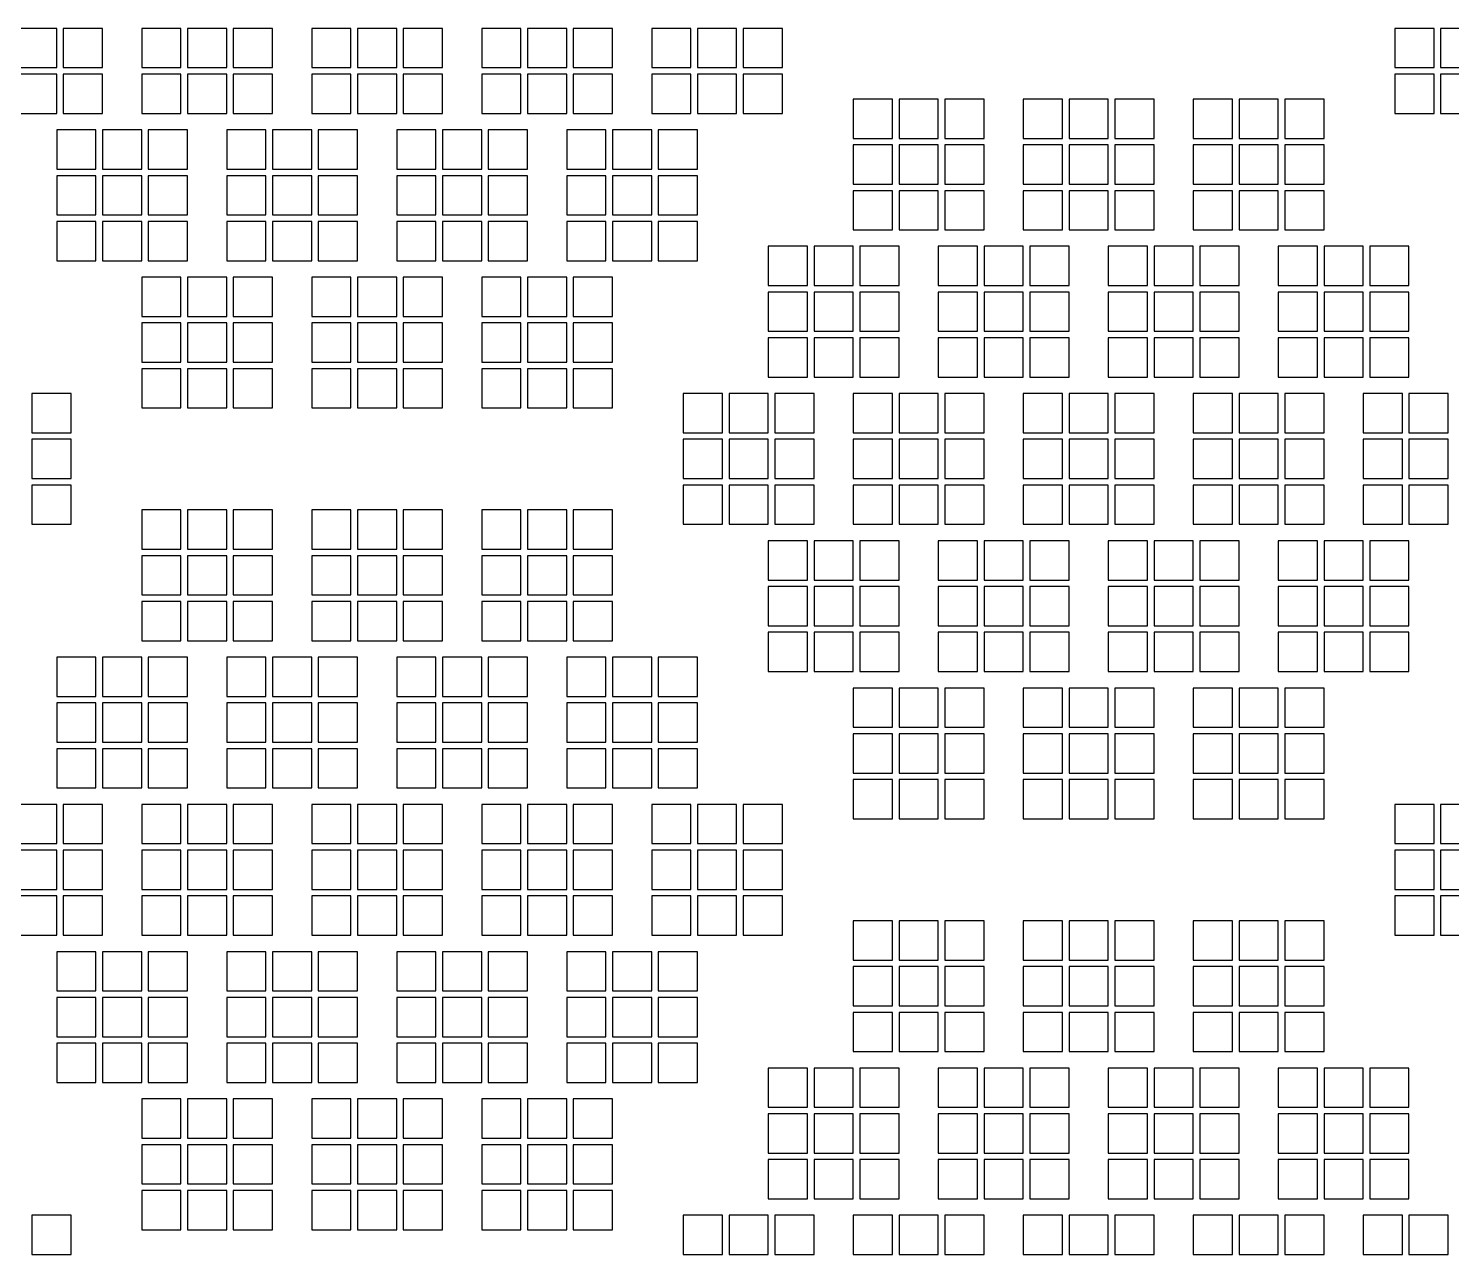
# Model space of a CAD drawing. Extents: x -49 to 54, y -38 to 38.
# Drawn here: x -21.71 to -10.83, y -1.37 to 8 of the extents above; entities that cross this region are included whole.
import ezdxf

# ---------------------------------------------------------------- set-up
doc = ezdxf.new("R2010")
doc.units = 0
doc.layers.add('BACK_LAYER', color=5, linetype='CONTINUOUS')

msp = doc.modelspace()

# ---------------------------------------------------------------- linework, layer by layer
at = {"layer": 'BACK_LAYER'}
for points in [[(-21.797, 7.705), (-21.497, 7.705), (-21.497, 8.005), (-21.797, 8.005)], [(-21.447, 7.705), (-21.147, 7.705), (-21.147, 8.005), (-21.447, 8.005)], [(-20.847, 7.705), (-20.547, 7.705), (-20.547, 8.005), (-20.847, 8.005)], [(-20.497, 7.705), (-20.197, 7.705), (-20.197, 8.005), (-20.497, 8.005)], [(-20.147, 7.705), (-19.847, 7.705), (-19.847, 8.005), (-20.147, 8.005)], [(-19.547, 7.705), (-19.247, 7.705), (-19.247, 8.005), (-19.547, 8.005)], [(-19.197, 7.705), (-18.897, 7.705), (-18.897, 8.005), (-19.197, 8.005)], [(-18.847, 7.705), (-18.547, 7.705), (-18.547, 8.005), (-18.847, 8.005)], [(-18.247, 7.705), (-17.947, 7.705), (-17.947, 8.005), (-18.247, 8.005)], [(-17.897, 7.705), (-17.597, 7.705), (-17.597, 8.005), (-17.897, 8.005)], [(-17.547, 7.705), (-17.247, 7.705), (-17.247, 8.005), (-17.547, 8.005)], [(-16.947, 7.705), (-16.647, 7.705), (-16.647, 8.005), (-16.947, 8.005)], [(-16.597, 7.705), (-16.297, 7.705), (-16.297, 8.005), (-16.597, 8.005)], [(-16.247, 7.705), (-15.947, 7.705), (-15.947, 8.005), (-16.247, 8.005)], [(-11.263, 7.705), (-10.963, 7.705), (-10.963, 8.005), (-11.263, 8.005)], [(-10.913, 7.705), (-10.613, 7.705), (-10.613, 8.005), (-10.913, 8.005)], [(-21.797, 7.355), (-21.497, 7.355), (-21.497, 7.655), (-21.797, 7.655)], [(-21.447, 7.355), (-21.147, 7.355), (-21.147, 7.655), (-21.447, 7.655)], [(-20.847, 7.355), (-20.547, 7.355), (-20.547, 7.655), (-20.847, 7.655)], [(-20.497, 7.355), (-20.197, 7.355), (-20.197, 7.655), (-20.497, 7.655)], [(-20.147, 7.355), (-19.847, 7.355), (-19.847, 7.655), (-20.147, 7.655)], [(-19.547, 7.355), (-19.247, 7.355), (-19.247, 7.655), (-19.547, 7.655)], [(-19.197, 7.355), (-18.897, 7.355), (-18.897, 7.655), (-19.197, 7.655)], [(-18.847, 7.355), (-18.547, 7.355), (-18.547, 7.655), (-18.847, 7.655)], [(-18.247, 7.355), (-17.947, 7.355), (-17.947, 7.655), (-18.247, 7.655)], [(-17.897, 7.355), (-17.597, 7.355), (-17.597, 7.655), (-17.897, 7.655)], [(-17.547, 7.355), (-17.247, 7.355), (-17.247, 7.655), (-17.547, 7.655)], [(-16.947, 7.355), (-16.647, 7.355), (-16.647, 7.655), (-16.947, 7.655)], [(-16.597, 7.355), (-16.297, 7.355), (-16.297, 7.655), (-16.597, 7.655)], [(-16.247, 7.355), (-15.947, 7.355), (-15.947, 7.655), (-16.247, 7.655)], [(-11.263, 7.355), (-10.963, 7.355), (-10.963, 7.655), (-11.263, 7.655)], [(-10.913, 7.355), (-10.613, 7.355), (-10.613, 7.655), (-10.913, 7.655)], [(-15.405, 7.164), (-15.105, 7.164), (-15.105, 7.464), (-15.405, 7.464)], [(-15.055, 7.164), (-14.755, 7.164), (-14.755, 7.464), (-15.055, 7.464)], [(-14.705, 7.164), (-14.405, 7.164), (-14.405, 7.464), (-14.705, 7.464)], [(-14.105, 7.164), (-13.805, 7.164), (-13.805, 7.464), (-14.105, 7.464)], [(-13.755, 7.164), (-13.455, 7.164), (-13.455, 7.464), (-13.755, 7.464)], [(-13.405, 7.164), (-13.105, 7.164), (-13.105, 7.464), (-13.405, 7.464)], [(-12.805, 7.164), (-12.505, 7.164), (-12.505, 7.464), (-12.805, 7.464)], [(-12.455, 7.164), (-12.155, 7.164), (-12.155, 7.464), (-12.455, 7.464)], [(-12.105, 7.164), (-11.805, 7.164), (-11.805, 7.464), (-12.105, 7.464)], [(-21.497, 6.929), (-21.197, 6.929), (-21.197, 7.229), (-21.497, 7.229)], [(-21.147, 6.929), (-20.847, 6.929), (-20.847, 7.229), (-21.147, 7.229)], [(-20.797, 6.929), (-20.497, 6.929), (-20.497, 7.229), (-20.797, 7.229)], [(-20.197, 6.929), (-19.897, 6.929), (-19.897, 7.229), (-20.197, 7.229)], [(-19.847, 6.929), (-19.547, 6.929), (-19.547, 7.229), (-19.847, 7.229)], [(-19.497, 6.929), (-19.197, 6.929), (-19.197, 7.229), (-19.497, 7.229)], [(-18.897, 6.929), (-18.597, 6.929), (-18.597, 7.229), (-18.897, 7.229)], [(-18.547, 6.929), (-18.247, 6.929), (-18.247, 7.229), (-18.547, 7.229)], [(-18.197, 6.929), (-17.897, 6.929), (-17.897, 7.229), (-18.197, 7.229)], [(-17.597, 6.929), (-17.297, 6.929), (-17.297, 7.229), (-17.597, 7.229)], [(-17.247, 6.929), (-16.947, 6.929), (-16.947, 7.229), (-17.247, 7.229)], [(-16.897, 6.929), (-16.597, 6.929), (-16.597, 7.229), (-16.897, 7.229)], [(-15.405, 6.814), (-15.105, 6.814), (-15.105, 7.114), (-15.405, 7.114)], [(-15.055, 6.814), (-14.755, 6.814), (-14.755, 7.114), (-15.055, 7.114)], [(-14.705, 6.814), (-14.405, 6.814), (-14.405, 7.114), (-14.705, 7.114)], [(-14.105, 6.814), (-13.805, 6.814), (-13.805, 7.114), (-14.105, 7.114)], [(-13.755, 6.814), (-13.455, 6.814), (-13.455, 7.114), (-13.755, 7.114)], [(-13.405, 6.814), (-13.105, 6.814), (-13.105, 7.114), (-13.405, 7.114)], [(-12.805, 6.814), (-12.505, 6.814), (-12.505, 7.114), (-12.805, 7.114)], [(-12.455, 6.814), (-12.155, 6.814), (-12.155, 7.114), (-12.455, 7.114)], [(-12.105, 6.814), (-11.805, 6.814), (-11.805, 7.114), (-12.105, 7.114)], [(-21.497, 6.579), (-21.197, 6.579), (-21.197, 6.879), (-21.497, 6.879)], [(-21.147, 6.579), (-20.847, 6.579), (-20.847, 6.879), (-21.147, 6.879)], [(-20.797, 6.579), (-20.497, 6.579), (-20.497, 6.879), (-20.797, 6.879)], [(-20.197, 6.579), (-19.897, 6.579), (-19.897, 6.879), (-20.197, 6.879)], [(-19.847, 6.579), (-19.547, 6.579), (-19.547, 6.879), (-19.847, 6.879)], [(-19.497, 6.579), (-19.197, 6.579), (-19.197, 6.879), (-19.497, 6.879)], [(-18.897, 6.579), (-18.597, 6.579), (-18.597, 6.879), (-18.897, 6.879)], [(-18.547, 6.579), (-18.247, 6.579), (-18.247, 6.879), (-18.547, 6.879)], [(-18.197, 6.579), (-17.897, 6.579), (-17.897, 6.879), (-18.197, 6.879)], [(-17.597, 6.579), (-17.297, 6.579), (-17.297, 6.879), (-17.597, 6.879)], [(-17.247, 6.579), (-16.947, 6.579), (-16.947, 6.879), (-17.247, 6.879)], [(-16.897, 6.579), (-16.597, 6.579), (-16.597, 6.879), (-16.897, 6.879)], [(-15.405, 6.464), (-15.105, 6.464), (-15.105, 6.764), (-15.405, 6.764)], [(-15.055, 6.464), (-14.755, 6.464), (-14.755, 6.764), (-15.055, 6.764)], [(-14.705, 6.464), (-14.405, 6.464), (-14.405, 6.764), (-14.705, 6.764)], [(-14.105, 6.464), (-13.805, 6.464), (-13.805, 6.764), (-14.105, 6.764)], [(-13.755, 6.464), (-13.455, 6.464), (-13.455, 6.764), (-13.755, 6.764)], [(-13.405, 6.464), (-13.105, 6.464), (-13.105, 6.764), (-13.405, 6.764)], [(-12.805, 6.464), (-12.505, 6.464), (-12.505, 6.764), (-12.805, 6.764)], [(-12.455, 6.464), (-12.155, 6.464), (-12.155, 6.764), (-12.455, 6.764)], [(-12.105, 6.464), (-11.805, 6.464), (-11.805, 6.764), (-12.105, 6.764)], [(-21.497, 6.229), (-21.197, 6.229), (-21.197, 6.529), (-21.497, 6.529)], [(-21.147, 6.229), (-20.847, 6.229), (-20.847, 6.529), (-21.147, 6.529)], [(-20.797, 6.229), (-20.497, 6.229), (-20.497, 6.529), (-20.797, 6.529)], [(-20.197, 6.229), (-19.897, 6.229), (-19.897, 6.529), (-20.197, 6.529)], [(-19.847, 6.229), (-19.547, 6.229), (-19.547, 6.529), (-19.847, 6.529)], [(-19.497, 6.229), (-19.197, 6.229), (-19.197, 6.529), (-19.497, 6.529)], [(-18.897, 6.229), (-18.597, 6.229), (-18.597, 6.529), (-18.897, 6.529)], [(-18.547, 6.229), (-18.247, 6.229), (-18.247, 6.529), (-18.547, 6.529)], [(-18.197, 6.229), (-17.897, 6.229), (-17.897, 6.529), (-18.197, 6.529)], [(-17.597, 6.229), (-17.297, 6.229), (-17.297, 6.529), (-17.597, 6.529)], [(-17.247, 6.229), (-16.947, 6.229), (-16.947, 6.529), (-17.247, 6.529)], [(-16.897, 6.229), (-16.597, 6.229), (-16.597, 6.529), (-16.897, 6.529)], [(-16.055, 6.039), (-15.755, 6.039), (-15.755, 6.339), (-16.055, 6.339)], [(-15.705, 6.039), (-15.405, 6.039), (-15.405, 6.339), (-15.705, 6.339)], [(-15.355, 6.039), (-15.055, 6.039), (-15.055, 6.339), (-15.355, 6.339)], [(-14.755, 6.039), (-14.455, 6.039), (-14.455, 6.339), (-14.755, 6.339)], [(-14.405, 6.039), (-14.105, 6.039), (-14.105, 6.339), (-14.405, 6.339)], [(-14.055, 6.039), (-13.755, 6.039), (-13.755, 6.339), (-14.055, 6.339)], [(-13.455, 6.039), (-13.155, 6.039), (-13.155, 6.339), (-13.455, 6.339)], [(-13.105, 6.039), (-12.805, 6.039), (-12.805, 6.339), (-13.105, 6.339)], [(-12.755, 6.039), (-12.455, 6.039), (-12.455, 6.339), (-12.755, 6.339)], [(-12.155, 6.039), (-11.855, 6.039), (-11.855, 6.339), (-12.155, 6.339)], [(-11.805, 6.039), (-11.505, 6.039), (-11.505, 6.339), (-11.805, 6.339)], [(-11.455, 6.039), (-11.155, 6.039), (-11.155, 6.339), (-11.455, 6.339)], [(-20.847, 5.803), (-20.547, 5.803), (-20.547, 6.103), (-20.847, 6.103)], [(-20.497, 5.803), (-20.197, 5.803), (-20.197, 6.103), (-20.497, 6.103)], [(-20.147, 5.803), (-19.847, 5.803), (-19.847, 6.103), (-20.147, 6.103)], [(-19.547, 5.803), (-19.247, 5.803), (-19.247, 6.103), (-19.547, 6.103)], [(-19.197, 5.803), (-18.897, 5.803), (-18.897, 6.103), (-19.197, 6.103)], [(-18.847, 5.803), (-18.547, 5.803), (-18.547, 6.103), (-18.847, 6.103)], [(-18.247, 5.803), (-17.947, 5.803), (-17.947, 6.103), (-18.247, 6.103)], [(-17.897, 5.803), (-17.597, 5.803), (-17.597, 6.103), (-17.897, 6.103)], [(-17.547, 5.803), (-17.247, 5.803), (-17.247, 6.103), (-17.547, 6.103)], [(-16.055, 5.689), (-15.755, 5.689), (-15.755, 5.989), (-16.055, 5.989)], [(-15.705, 5.689), (-15.405, 5.689), (-15.405, 5.989), (-15.705, 5.989)], [(-15.355, 5.689), (-15.055, 5.689), (-15.055, 5.989), (-15.355, 5.989)], [(-14.755, 5.689), (-14.455, 5.689), (-14.455, 5.989), (-14.755, 5.989)], [(-14.405, 5.689), (-14.105, 5.689), (-14.105, 5.989), (-14.405, 5.989)], [(-14.055, 5.689), (-13.755, 5.689), (-13.755, 5.989), (-14.055, 5.989)], [(-13.455, 5.689), (-13.155, 5.689), (-13.155, 5.989), (-13.455, 5.989)], [(-13.105, 5.689), (-12.805, 5.689), (-12.805, 5.989), (-13.105, 5.989)], [(-12.755, 5.689), (-12.455, 5.689), (-12.455, 5.989), (-12.755, 5.989)], [(-12.155, 5.689), (-11.855, 5.689), (-11.855, 5.989), (-12.155, 5.989)], [(-11.805, 5.689), (-11.505, 5.689), (-11.505, 5.989), (-11.805, 5.989)], [(-11.455, 5.689), (-11.155, 5.689), (-11.155, 5.989), (-11.455, 5.989)], [(-20.847, 5.453), (-20.547, 5.453), (-20.547, 5.753), (-20.847, 5.753)], [(-20.497, 5.453), (-20.197, 5.453), (-20.197, 5.753), (-20.497, 5.753)], [(-20.147, 5.453), (-19.847, 5.453), (-19.847, 5.753), (-20.147, 5.753)], [(-19.547, 5.453), (-19.247, 5.453), (-19.247, 5.753), (-19.547, 5.753)], [(-19.197, 5.453), (-18.897, 5.453), (-18.897, 5.753), (-19.197, 5.753)], [(-18.847, 5.453), (-18.547, 5.453), (-18.547, 5.753), (-18.847, 5.753)], [(-18.247, 5.453), (-17.947, 5.453), (-17.947, 5.753), (-18.247, 5.753)], [(-17.897, 5.453), (-17.597, 5.453), (-17.597, 5.753), (-17.897, 5.753)], [(-17.547, 5.453), (-17.247, 5.453), (-17.247, 5.753), (-17.547, 5.753)], [(-16.055, 5.339), (-15.755, 5.339), (-15.755, 5.639), (-16.055, 5.639)], [(-15.705, 5.339), (-15.405, 5.339), (-15.405, 5.639), (-15.705, 5.639)], [(-15.355, 5.339), (-15.055, 5.339), (-15.055, 5.639), (-15.355, 5.639)], [(-14.755, 5.339), (-14.455, 5.339), (-14.455, 5.639), (-14.755, 5.639)], [(-14.405, 5.339), (-14.105, 5.339), (-14.105, 5.639), (-14.405, 5.639)], [(-14.055, 5.339), (-13.755, 5.339), (-13.755, 5.639), (-14.055, 5.639)], [(-13.455, 5.339), (-13.155, 5.339), (-13.155, 5.639), (-13.455, 5.639)], [(-13.105, 5.339), (-12.805, 5.339), (-12.805, 5.639), (-13.105, 5.639)], [(-12.755, 5.339), (-12.455, 5.339), (-12.455, 5.639), (-12.755, 5.639)], [(-12.155, 5.339), (-11.855, 5.339), (-11.855, 5.639), (-12.155, 5.639)], [(-11.805, 5.339), (-11.505, 5.339), (-11.505, 5.639), (-11.805, 5.639)], [(-11.455, 5.339), (-11.155, 5.339), (-11.155, 5.639), (-11.455, 5.639)], [(-20.847, 5.103), (-20.547, 5.103), (-20.547, 5.403), (-20.847, 5.403)], [(-20.497, 5.103), (-20.197, 5.103), (-20.197, 5.403), (-20.497, 5.403)], [(-20.147, 5.103), (-19.847, 5.103), (-19.847, 5.403), (-20.147, 5.403)], [(-19.547, 5.103), (-19.247, 5.103), (-19.247, 5.403), (-19.547, 5.403)], [(-19.197, 5.103), (-18.897, 5.103), (-18.897, 5.403), (-19.197, 5.403)], [(-18.847, 5.103), (-18.547, 5.103), (-18.547, 5.403), (-18.847, 5.403)], [(-18.247, 5.103), (-17.947, 5.103), (-17.947, 5.403), (-18.247, 5.403)], [(-17.897, 5.103), (-17.597, 5.103), (-17.597, 5.403), (-17.897, 5.403)], [(-17.547, 5.103), (-17.247, 5.103), (-17.247, 5.403), (-17.547, 5.403)], [(-21.688, 4.913), (-21.388, 4.913), (-21.388, 5.213), (-21.688, 5.213)], [(-16.705, 4.913), (-16.405, 4.913), (-16.405, 5.213), (-16.705, 5.213)], [(-16.355, 4.913), (-16.055, 4.913), (-16.055, 5.213), (-16.355, 5.213)], [(-16.005, 4.913), (-15.705, 4.913), (-15.705, 5.213), (-16.005, 5.213)], [(-15.405, 4.913), (-15.105, 4.913), (-15.105, 5.213), (-15.405, 5.213)], [(-15.055, 4.913), (-14.755, 4.913), (-14.755, 5.213), (-15.055, 5.213)], [(-14.705, 4.913), (-14.405, 4.913), (-14.405, 5.213), (-14.705, 5.213)], [(-14.105, 4.913), (-13.805, 4.913), (-13.805, 5.213), (-14.105, 5.213)], [(-13.755, 4.913), (-13.455, 4.913), (-13.455, 5.213), (-13.755, 5.213)], [(-13.405, 4.913), (-13.105, 4.913), (-13.105, 5.213), (-13.405, 5.213)], [(-12.805, 4.913), (-12.505, 4.913), (-12.505, 5.213), (-12.805, 5.213)], [(-12.455, 4.913), (-12.155, 4.913), (-12.155, 5.213), (-12.455, 5.213)], [(-12.105, 4.913), (-11.805, 4.913), (-11.805, 5.213), (-12.105, 5.213)], [(-11.505, 4.913), (-11.205, 4.913), (-11.205, 5.213), (-11.505, 5.213)], [(-11.155, 4.913), (-10.855, 4.913), (-10.855, 5.213), (-11.155, 5.213)], [(-21.688, 4.563), (-21.388, 4.563), (-21.388, 4.863), (-21.688, 4.863)], [(-16.705, 4.563), (-16.405, 4.563), (-16.405, 4.863), (-16.705, 4.863)], [(-16.355, 4.563), (-16.055, 4.563), (-16.055, 4.863), (-16.355, 4.863)], [(-16.005, 4.563), (-15.705, 4.563), (-15.705, 4.863), (-16.005, 4.863)], [(-15.405, 4.563), (-15.105, 4.563), (-15.105, 4.863), (-15.405, 4.863)], [(-15.055, 4.563), (-14.755, 4.563), (-14.755, 4.863), (-15.055, 4.863)], [(-14.705, 4.563), (-14.405, 4.563), (-14.405, 4.863), (-14.705, 4.863)], [(-14.105, 4.563), (-13.805, 4.563), (-13.805, 4.863), (-14.105, 4.863)], [(-13.755, 4.563), (-13.455, 4.563), (-13.455, 4.863), (-13.755, 4.863)], [(-13.405, 4.563), (-13.105, 4.563), (-13.105, 4.863), (-13.405, 4.863)], [(-12.805, 4.563), (-12.505, 4.563), (-12.505, 4.863), (-12.805, 4.863)], [(-12.455, 4.563), (-12.155, 4.563), (-12.155, 4.863), (-12.455, 4.863)], [(-12.105, 4.563), (-11.805, 4.563), (-11.805, 4.863), (-12.105, 4.863)], [(-11.505, 4.563), (-11.205, 4.563), (-11.205, 4.863), (-11.505, 4.863)], [(-11.155, 4.563), (-10.855, 4.563), (-10.855, 4.863), (-11.155, 4.863)], [(-21.688, 4.213), (-21.388, 4.213), (-21.388, 4.513), (-21.688, 4.513)], [(-16.705, 4.213), (-16.405, 4.213), (-16.405, 4.513), (-16.705, 4.513)], [(-16.355, 4.213), (-16.055, 4.213), (-16.055, 4.513), (-16.355, 4.513)], [(-16.005, 4.213), (-15.705, 4.213), (-15.705, 4.513), (-16.005, 4.513)], [(-15.405, 4.213), (-15.105, 4.213), (-15.105, 4.513), (-15.405, 4.513)], [(-15.055, 4.213), (-14.755, 4.213), (-14.755, 4.513), (-15.055, 4.513)], [(-14.705, 4.213), (-14.405, 4.213), (-14.405, 4.513), (-14.705, 4.513)], [(-14.105, 4.213), (-13.805, 4.213), (-13.805, 4.513), (-14.105, 4.513)], [(-13.755, 4.213), (-13.455, 4.213), (-13.455, 4.513), (-13.755, 4.513)], [(-13.405, 4.213), (-13.105, 4.213), (-13.105, 4.513), (-13.405, 4.513)], [(-12.805, 4.213), (-12.505, 4.213), (-12.505, 4.513), (-12.805, 4.513)], [(-12.455, 4.213), (-12.155, 4.213), (-12.155, 4.513), (-12.455, 4.513)], [(-12.105, 4.213), (-11.805, 4.213), (-11.805, 4.513), (-12.105, 4.513)], [(-11.505, 4.213), (-11.205, 4.213), (-11.205, 4.513), (-11.505, 4.513)], [(-11.155, 4.213), (-10.855, 4.213), (-10.855, 4.513), (-11.155, 4.513)], [(-20.847, 4.023), (-20.547, 4.023), (-20.547, 4.323), (-20.847, 4.323)], [(-20.497, 4.023), (-20.197, 4.023), (-20.197, 4.323), (-20.497, 4.323)], [(-20.147, 4.023), (-19.847, 4.023), (-19.847, 4.323), (-20.147, 4.323)], [(-19.547, 4.023), (-19.247, 4.023), (-19.247, 4.323), (-19.547, 4.323)], [(-19.197, 4.023), (-18.897, 4.023), (-18.897, 4.323), (-19.197, 4.323)], [(-18.847, 4.023), (-18.547, 4.023), (-18.547, 4.323), (-18.847, 4.323)], [(-18.247, 4.023), (-17.947, 4.023), (-17.947, 4.323), (-18.247, 4.323)], [(-17.897, 4.023), (-17.597, 4.023), (-17.597, 4.323), (-17.897, 4.323)], [(-17.547, 4.023), (-17.247, 4.023), (-17.247, 4.323), (-17.547, 4.323)], [(-16.055, 3.787), (-15.755, 3.787), (-15.755, 4.087), (-16.055, 4.087)], [(-15.705, 3.787), (-15.405, 3.787), (-15.405, 4.087), (-15.705, 4.087)], [(-15.355, 3.787), (-15.055, 3.787), (-15.055, 4.087), (-15.355, 4.087)], [(-14.755, 3.787), (-14.455, 3.787), (-14.455, 4.087), (-14.755, 4.087)], [(-14.405, 3.787), (-14.105, 3.787), (-14.105, 4.087), (-14.405, 4.087)], [(-14.055, 3.787), (-13.755, 3.787), (-13.755, 4.087), (-14.055, 4.087)], [(-13.455, 3.787), (-13.155, 3.787), (-13.155, 4.087), (-13.455, 4.087)], [(-13.105, 3.787), (-12.805, 3.787), (-12.805, 4.087), (-13.105, 4.087)], [(-12.755, 3.787), (-12.455, 3.787), (-12.455, 4.087), (-12.755, 4.087)], [(-12.155, 3.787), (-11.855, 3.787), (-11.855, 4.087), (-12.155, 4.087)], [(-11.805, 3.787), (-11.505, 3.787), (-11.505, 4.087), (-11.805, 4.087)], [(-11.455, 3.787), (-11.155, 3.787), (-11.155, 4.087), (-11.455, 4.087)], [(-20.847, 3.673), (-20.547, 3.673), (-20.547, 3.973), (-20.847, 3.973)], [(-20.497, 3.673), (-20.197, 3.673), (-20.197, 3.973), (-20.497, 3.973)], [(-20.147, 3.673), (-19.847, 3.673), (-19.847, 3.973), (-20.147, 3.973)], [(-19.547, 3.673), (-19.247, 3.673), (-19.247, 3.973), (-19.547, 3.973)], [(-19.197, 3.673), (-18.897, 3.673), (-18.897, 3.973), (-19.197, 3.973)], [(-18.847, 3.673), (-18.547, 3.673), (-18.547, 3.973), (-18.847, 3.973)], [(-18.247, 3.673), (-17.947, 3.673), (-17.947, 3.973), (-18.247, 3.973)], [(-17.897, 3.673), (-17.597, 3.673), (-17.597, 3.973), (-17.897, 3.973)], [(-17.547, 3.673), (-17.247, 3.673), (-17.247, 3.973), (-17.547, 3.973)], [(-16.055, 3.437), (-15.755, 3.437), (-15.755, 3.737), (-16.055, 3.737)], [(-15.705, 3.437), (-15.405, 3.437), (-15.405, 3.737), (-15.705, 3.737)], [(-15.355, 3.437), (-15.055, 3.437), (-15.055, 3.737), (-15.355, 3.737)], [(-14.755, 3.437), (-14.455, 3.437), (-14.455, 3.737), (-14.755, 3.737)], [(-14.405, 3.437), (-14.105, 3.437), (-14.105, 3.737), (-14.405, 3.737)], [(-14.055, 3.437), (-13.755, 3.437), (-13.755, 3.737), (-14.055, 3.737)], [(-13.455, 3.437), (-13.155, 3.437), (-13.155, 3.737), (-13.455, 3.737)], [(-13.105, 3.437), (-12.805, 3.437), (-12.805, 3.737), (-13.105, 3.737)], [(-12.755, 3.437), (-12.455, 3.437), (-12.455, 3.737), (-12.755, 3.737)], [(-12.155, 3.437), (-11.855, 3.437), (-11.855, 3.737), (-12.155, 3.737)], [(-11.805, 3.437), (-11.505, 3.437), (-11.505, 3.737), (-11.805, 3.737)], [(-11.455, 3.437), (-11.155, 3.437), (-11.155, 3.737), (-11.455, 3.737)], [(-20.847, 3.323), (-20.547, 3.323), (-20.547, 3.623), (-20.847, 3.623)], [(-20.497, 3.323), (-20.197, 3.323), (-20.197, 3.623), (-20.497, 3.623)], [(-20.147, 3.323), (-19.847, 3.323), (-19.847, 3.623), (-20.147, 3.623)], [(-19.547, 3.323), (-19.247, 3.323), (-19.247, 3.623), (-19.547, 3.623)], [(-19.197, 3.323), (-18.897, 3.323), (-18.897, 3.623), (-19.197, 3.623)], [(-18.847, 3.323), (-18.547, 3.323), (-18.547, 3.623), (-18.847, 3.623)], [(-18.247, 3.323), (-17.947, 3.323), (-17.947, 3.623), (-18.247, 3.623)], [(-17.897, 3.323), (-17.597, 3.323), (-17.597, 3.623), (-17.897, 3.623)], [(-17.547, 3.323), (-17.247, 3.323), (-17.247, 3.623), (-17.547, 3.623)], [(-16.055, 3.087), (-15.755, 3.087), (-15.755, 3.387), (-16.055, 3.387)], [(-15.705, 3.087), (-15.405, 3.087), (-15.405, 3.387), (-15.705, 3.387)], [(-15.355, 3.087), (-15.055, 3.087), (-15.055, 3.387), (-15.355, 3.387)], [(-14.755, 3.087), (-14.455, 3.087), (-14.455, 3.387), (-14.755, 3.387)], [(-14.405, 3.087), (-14.105, 3.087), (-14.105, 3.387), (-14.405, 3.387)], [(-14.055, 3.087), (-13.755, 3.087), (-13.755, 3.387), (-14.055, 3.387)], [(-13.455, 3.087), (-13.155, 3.087), (-13.155, 3.387), (-13.455, 3.387)], [(-13.105, 3.087), (-12.805, 3.087), (-12.805, 3.387), (-13.105, 3.387)], [(-12.755, 3.087), (-12.455, 3.087), (-12.455, 3.387), (-12.755, 3.387)], [(-12.155, 3.087), (-11.855, 3.087), (-11.855, 3.387), (-12.155, 3.387)], [(-11.805, 3.087), (-11.505, 3.087), (-11.505, 3.387), (-11.805, 3.387)], [(-11.455, 3.087), (-11.155, 3.087), (-11.155, 3.387), (-11.455, 3.387)], [(-21.497, 2.897), (-21.197, 2.897), (-21.197, 3.197), (-21.497, 3.197)], [(-21.147, 2.897), (-20.847, 2.897), (-20.847, 3.197), (-21.147, 3.197)], [(-20.797, 2.897), (-20.497, 2.897), (-20.497, 3.197), (-20.797, 3.197)], [(-20.197, 2.897), (-19.897, 2.897), (-19.897, 3.197), (-20.197, 3.197)], [(-19.847, 2.897), (-19.547, 2.897), (-19.547, 3.197), (-19.847, 3.197)], [(-19.497, 2.897), (-19.197, 2.897), (-19.197, 3.197), (-19.497, 3.197)], [(-18.897, 2.897), (-18.597, 2.897), (-18.597, 3.197), (-18.897, 3.197)], [(-18.547, 2.897), (-18.247, 2.897), (-18.247, 3.197), (-18.547, 3.197)], [(-18.197, 2.897), (-17.897, 2.897), (-17.897, 3.197), (-18.197, 3.197)], [(-17.597, 2.897), (-17.297, 2.897), (-17.297, 3.197), (-17.597, 3.197)], [(-17.247, 2.897), (-16.947, 2.897), (-16.947, 3.197), (-17.247, 3.197)], [(-16.897, 2.897), (-16.597, 2.897), (-16.597, 3.197), (-16.897, 3.197)], [(-15.405, 2.661), (-15.105, 2.661), (-15.105, 2.961), (-15.405, 2.961)], [(-15.055, 2.661), (-14.755, 2.661), (-14.755, 2.961), (-15.055, 2.961)], [(-14.705, 2.661), (-14.405, 2.661), (-14.405, 2.961), (-14.705, 2.961)], [(-14.105, 2.661), (-13.805, 2.661), (-13.805, 2.961), (-14.105, 2.961)], [(-13.755, 2.661), (-13.455, 2.661), (-13.455, 2.961), (-13.755, 2.961)], [(-13.405, 2.661), (-13.105, 2.661), (-13.105, 2.961), (-13.405, 2.961)], [(-12.805, 2.661), (-12.505, 2.661), (-12.505, 2.961), (-12.805, 2.961)], [(-12.455, 2.661), (-12.155, 2.661), (-12.155, 2.961), (-12.455, 2.961)], [(-12.105, 2.661), (-11.805, 2.661), (-11.805, 2.961), (-12.105, 2.961)], [(-21.497, 2.547), (-21.197, 2.547), (-21.197, 2.847), (-21.497, 2.847)], [(-21.147, 2.547), (-20.847, 2.547), (-20.847, 2.847), (-21.147, 2.847)], [(-20.797, 2.547), (-20.497, 2.547), (-20.497, 2.847), (-20.797, 2.847)], [(-20.197, 2.547), (-19.897, 2.547), (-19.897, 2.847), (-20.197, 2.847)], [(-19.847, 2.547), (-19.547, 2.547), (-19.547, 2.847), (-19.847, 2.847)], [(-19.497, 2.547), (-19.197, 2.547), (-19.197, 2.847), (-19.497, 2.847)], [(-18.897, 2.547), (-18.597, 2.547), (-18.597, 2.847), (-18.897, 2.847)], [(-18.547, 2.547), (-18.247, 2.547), (-18.247, 2.847), (-18.547, 2.847)], [(-18.197, 2.547), (-17.897, 2.547), (-17.897, 2.847), (-18.197, 2.847)], [(-17.597, 2.547), (-17.297, 2.547), (-17.297, 2.847), (-17.597, 2.847)], [(-17.247, 2.547), (-16.947, 2.547), (-16.947, 2.847), (-17.247, 2.847)], [(-16.897, 2.547), (-16.597, 2.547), (-16.597, 2.847), (-16.897, 2.847)], [(-15.405, 2.311), (-15.105, 2.311), (-15.105, 2.611), (-15.405, 2.611)], [(-15.055, 2.311), (-14.755, 2.311), (-14.755, 2.611), (-15.055, 2.611)], [(-14.705, 2.311), (-14.405, 2.311), (-14.405, 2.611), (-14.705, 2.611)], [(-14.105, 2.311), (-13.805, 2.311), (-13.805, 2.611), (-14.105, 2.611)], [(-13.755, 2.311), (-13.455, 2.311), (-13.455, 2.611), (-13.755, 2.611)], [(-13.405, 2.311), (-13.105, 2.311), (-13.105, 2.611), (-13.405, 2.611)], [(-12.805, 2.311), (-12.505, 2.311), (-12.505, 2.611), (-12.805, 2.611)], [(-12.455, 2.311), (-12.155, 2.311), (-12.155, 2.611), (-12.455, 2.611)], [(-12.105, 2.311), (-11.805, 2.311), (-11.805, 2.611), (-12.105, 2.611)], [(-21.497, 2.197), (-21.197, 2.197), (-21.197, 2.497), (-21.497, 2.497)], [(-21.147, 2.197), (-20.847, 2.197), (-20.847, 2.497), (-21.147, 2.497)], [(-20.797, 2.197), (-20.497, 2.197), (-20.497, 2.497), (-20.797, 2.497)], [(-20.197, 2.197), (-19.897, 2.197), (-19.897, 2.497), (-20.197, 2.497)], [(-19.847, 2.197), (-19.547, 2.197), (-19.547, 2.497), (-19.847, 2.497)], [(-19.497, 2.197), (-19.197, 2.197), (-19.197, 2.497), (-19.497, 2.497)], [(-18.897, 2.197), (-18.597, 2.197), (-18.597, 2.497), (-18.897, 2.497)], [(-18.547, 2.197), (-18.247, 2.197), (-18.247, 2.497), (-18.547, 2.497)], [(-18.197, 2.197), (-17.897, 2.197), (-17.897, 2.497), (-18.197, 2.497)], [(-17.597, 2.197), (-17.297, 2.197), (-17.297, 2.497), (-17.597, 2.497)], [(-17.247, 2.197), (-16.947, 2.197), (-16.947, 2.497), (-17.247, 2.497)], [(-16.897, 2.197), (-16.597, 2.197), (-16.597, 2.497), (-16.897, 2.497)], [(-15.405, 1.961), (-15.105, 1.961), (-15.105, 2.261), (-15.405, 2.261)], [(-15.055, 1.961), (-14.755, 1.961), (-14.755, 2.261), (-15.055, 2.261)], [(-14.705, 1.961), (-14.405, 1.961), (-14.405, 2.261), (-14.705, 2.261)], [(-14.105, 1.961), (-13.805, 1.961), (-13.805, 2.261), (-14.105, 2.261)], [(-13.755, 1.961), (-13.455, 1.961), (-13.455, 2.261), (-13.755, 2.261)], [(-13.405, 1.961), (-13.105, 1.961), (-13.105, 2.261), (-13.405, 2.261)], [(-12.805, 1.961), (-12.505, 1.961), (-12.505, 2.261), (-12.805, 2.261)], [(-12.455, 1.961), (-12.155, 1.961), (-12.155, 2.261), (-12.455, 2.261)], [(-12.105, 1.961), (-11.805, 1.961), (-11.805, 2.261), (-12.105, 2.261)], [(-21.797, 1.771), (-21.497, 1.771), (-21.497, 2.071), (-21.797, 2.071)], [(-21.447, 1.771), (-21.147, 1.771), (-21.147, 2.071), (-21.447, 2.071)], [(-20.847, 1.771), (-20.547, 1.771), (-20.547, 2.071), (-20.847, 2.071)], [(-20.497, 1.771), (-20.197, 1.771), (-20.197, 2.071), (-20.497, 2.071)], [(-20.147, 1.771), (-19.847, 1.771), (-19.847, 2.071), (-20.147, 2.071)], [(-19.547, 1.771), (-19.247, 1.771), (-19.247, 2.071), (-19.547, 2.071)], [(-19.197, 1.771), (-18.897, 1.771), (-18.897, 2.071), (-19.197, 2.071)], [(-18.847, 1.771), (-18.547, 1.771), (-18.547, 2.071), (-18.847, 2.071)], [(-18.247, 1.771), (-17.947, 1.771), (-17.947, 2.071), (-18.247, 2.071)], [(-17.897, 1.771), (-17.597, 1.771), (-17.597, 2.071), (-17.897, 2.071)], [(-17.547, 1.771), (-17.247, 1.771), (-17.247, 2.071), (-17.547, 2.071)], [(-16.947, 1.771), (-16.647, 1.771), (-16.647, 2.071), (-16.947, 2.071)], [(-16.597, 1.771), (-16.297, 1.771), (-16.297, 2.071), (-16.597, 2.071)], [(-16.247, 1.771), (-15.947, 1.771), (-15.947, 2.071), (-16.247, 2.071)], [(-11.263, 1.771), (-10.963, 1.771), (-10.963, 2.071), (-11.263, 2.071)], [(-10.913, 1.771), (-10.613, 1.771), (-10.613, 2.071), (-10.913, 2.071)], [(-21.797, 1.421), (-21.497, 1.421), (-21.497, 1.721), (-21.797, 1.721)], [(-21.447, 1.421), (-21.147, 1.421), (-21.147, 1.721), (-21.447, 1.721)], [(-20.847, 1.421), (-20.547, 1.421), (-20.547, 1.721), (-20.847, 1.721)], [(-20.497, 1.421), (-20.197, 1.421), (-20.197, 1.721), (-20.497, 1.721)], [(-20.147, 1.421), (-19.847, 1.421), (-19.847, 1.721), (-20.147, 1.721)], [(-19.547, 1.421), (-19.247, 1.421), (-19.247, 1.721), (-19.547, 1.721)], [(-19.197, 1.421), (-18.897, 1.421), (-18.897, 1.721), (-19.197, 1.721)], [(-18.847, 1.421), (-18.547, 1.421), (-18.547, 1.721), (-18.847, 1.721)], [(-18.247, 1.421), (-17.947, 1.421), (-17.947, 1.721), (-18.247, 1.721)], [(-17.897, 1.421), (-17.597, 1.421), (-17.597, 1.721), (-17.897, 1.721)], [(-17.547, 1.421), (-17.247, 1.421), (-17.247, 1.721), (-17.547, 1.721)], [(-16.947, 1.421), (-16.647, 1.421), (-16.647, 1.721), (-16.947, 1.721)], [(-16.597, 1.421), (-16.297, 1.421), (-16.297, 1.721), (-16.597, 1.721)], [(-16.247, 1.421), (-15.947, 1.421), (-15.947, 1.721), (-16.247, 1.721)], [(-11.263, 1.421), (-10.963, 1.421), (-10.963, 1.721), (-11.263, 1.721)], [(-10.913, 1.421), (-10.613, 1.421), (-10.613, 1.721), (-10.913, 1.721)], [(-21.797, 1.071), (-21.497, 1.071), (-21.497, 1.371), (-21.797, 1.371)], [(-21.447, 1.071), (-21.147, 1.071), (-21.147, 1.371), (-21.447, 1.371)], [(-20.847, 1.071), (-20.547, 1.071), (-20.547, 1.371), (-20.847, 1.371)], [(-20.497, 1.071), (-20.197, 1.071), (-20.197, 1.371), (-20.497, 1.371)], [(-20.147, 1.071), (-19.847, 1.071), (-19.847, 1.371), (-20.147, 1.371)], [(-19.547, 1.071), (-19.247, 1.071), (-19.247, 1.371), (-19.547, 1.371)], [(-19.197, 1.071), (-18.897, 1.071), (-18.897, 1.371), (-19.197, 1.371)], [(-18.847, 1.071), (-18.547, 1.071), (-18.547, 1.371), (-18.847, 1.371)], [(-18.247, 1.071), (-17.947, 1.071), (-17.947, 1.371), (-18.247, 1.371)], [(-17.897, 1.071), (-17.597, 1.071), (-17.597, 1.371), (-17.897, 1.371)], [(-17.547, 1.071), (-17.247, 1.071), (-17.247, 1.371), (-17.547, 1.371)], [(-16.947, 1.071), (-16.647, 1.071), (-16.647, 1.371), (-16.947, 1.371)], [(-16.597, 1.071), (-16.297, 1.071), (-16.297, 1.371), (-16.597, 1.371)], [(-16.247, 1.071), (-15.947, 1.071), (-15.947, 1.371), (-16.247, 1.371)], [(-11.263, 1.071), (-10.963, 1.071), (-10.963, 1.371), (-11.263, 1.371)], [(-10.913, 1.071), (-10.613, 1.071), (-10.613, 1.371), (-10.913, 1.371)], [(-15.405, 0.881), (-15.105, 0.881), (-15.105, 1.181), (-15.405, 1.181)], [(-15.055, 0.881), (-14.755, 0.881), (-14.755, 1.181), (-15.055, 1.181)], [(-14.705, 0.881), (-14.405, 0.881), (-14.405, 1.181), (-14.705, 1.181)], [(-14.105, 0.881), (-13.805, 0.881), (-13.805, 1.181), (-14.105, 1.181)], [(-13.755, 0.881), (-13.455, 0.881), (-13.455, 1.181), (-13.755, 1.181)], [(-13.405, 0.881), (-13.105, 0.881), (-13.105, 1.181), (-13.405, 1.181)], [(-12.805, 0.881), (-12.505, 0.881), (-12.505, 1.181), (-12.805, 1.181)], [(-12.455, 0.881), (-12.155, 0.881), (-12.155, 1.181), (-12.455, 1.181)], [(-12.105, 0.881), (-11.805, 0.881), (-11.805, 1.181), (-12.105, 1.181)], [(-21.497, 0.645), (-21.197, 0.645), (-21.197, 0.945), (-21.497, 0.945)], [(-21.147, 0.645), (-20.847, 0.645), (-20.847, 0.945), (-21.147, 0.945)], [(-20.797, 0.645), (-20.497, 0.645), (-20.497, 0.945), (-20.797, 0.945)], [(-20.197, 0.645), (-19.897, 0.645), (-19.897, 0.945), (-20.197, 0.945)], [(-19.847, 0.645), (-19.547, 0.645), (-19.547, 0.945), (-19.847, 0.945)], [(-19.497, 0.645), (-19.197, 0.645), (-19.197, 0.945), (-19.497, 0.945)], [(-18.897, 0.645), (-18.597, 0.645), (-18.597, 0.945), (-18.897, 0.945)], [(-18.547, 0.645), (-18.247, 0.645), (-18.247, 0.945), (-18.547, 0.945)], [(-18.197, 0.645), (-17.897, 0.645), (-17.897, 0.945), (-18.197, 0.945)], [(-17.597, 0.645), (-17.297, 0.645), (-17.297, 0.945), (-17.597, 0.945)], [(-17.247, 0.645), (-16.947, 0.645), (-16.947, 0.945), (-17.247, 0.945)], [(-16.897, 0.645), (-16.597, 0.645), (-16.597, 0.945), (-16.897, 0.945)], [(-15.405, 0.531), (-15.105, 0.531), (-15.105, 0.831), (-15.405, 0.831)], [(-15.055, 0.531), (-14.755, 0.531), (-14.755, 0.831), (-15.055, 0.831)], [(-14.705, 0.531), (-14.405, 0.531), (-14.405, 0.831), (-14.705, 0.831)], [(-14.105, 0.531), (-13.805, 0.531), (-13.805, 0.831), (-14.105, 0.831)], [(-13.755, 0.531), (-13.455, 0.531), (-13.455, 0.831), (-13.755, 0.831)], [(-13.405, 0.531), (-13.105, 0.531), (-13.105, 0.831), (-13.405, 0.831)], [(-12.805, 0.531), (-12.505, 0.531), (-12.505, 0.831), (-12.805, 0.831)], [(-12.455, 0.531), (-12.155, 0.531), (-12.155, 0.831), (-12.455, 0.831)], [(-12.105, 0.531), (-11.805, 0.531), (-11.805, 0.831), (-12.105, 0.831)], [(-21.497, 0.295), (-21.197, 0.295), (-21.197, 0.595), (-21.497, 0.595)], [(-21.147, 0.295), (-20.847, 0.295), (-20.847, 0.595), (-21.147, 0.595)], [(-20.797, 0.295), (-20.497, 0.295), (-20.497, 0.595), (-20.797, 0.595)], [(-20.197, 0.295), (-19.897, 0.295), (-19.897, 0.595), (-20.197, 0.595)], [(-19.847, 0.295), (-19.547, 0.295), (-19.547, 0.595), (-19.847, 0.595)], [(-19.497, 0.295), (-19.197, 0.295), (-19.197, 0.595), (-19.497, 0.595)], [(-18.897, 0.295), (-18.597, 0.295), (-18.597, 0.595), (-18.897, 0.595)], [(-18.547, 0.295), (-18.247, 0.295), (-18.247, 0.595), (-18.547, 0.595)], [(-18.197, 0.295), (-17.897, 0.295), (-17.897, 0.595), (-18.197, 0.595)], [(-17.597, 0.295), (-17.297, 0.295), (-17.297, 0.595), (-17.597, 0.595)], [(-17.247, 0.295), (-16.947, 0.295), (-16.947, 0.595), (-17.247, 0.595)], [(-16.897, 0.295), (-16.597, 0.295), (-16.597, 0.595), (-16.897, 0.595)], [(-15.405, 0.181), (-15.105, 0.181), (-15.105, 0.481), (-15.405, 0.481)], [(-15.055, 0.181), (-14.755, 0.181), (-14.755, 0.481), (-15.055, 0.481)], [(-14.705, 0.181), (-14.405, 0.181), (-14.405, 0.481), (-14.705, 0.481)], [(-14.105, 0.181), (-13.805, 0.181), (-13.805, 0.481), (-14.105, 0.481)], [(-13.755, 0.181), (-13.455, 0.181), (-13.455, 0.481), (-13.755, 0.481)], [(-13.405, 0.181), (-13.105, 0.181), (-13.105, 0.481), (-13.405, 0.481)], [(-12.805, 0.181), (-12.505, 0.181), (-12.505, 0.481), (-12.805, 0.481)], [(-12.455, 0.181), (-12.155, 0.181), (-12.155, 0.481), (-12.455, 0.481)], [(-12.105, 0.181), (-11.805, 0.181), (-11.805, 0.481), (-12.105, 0.481)], [(-21.497, -0.055), (-21.197, -0.055), (-21.197, 0.245), (-21.497, 0.245)], [(-21.147, -0.055), (-20.847, -0.055), (-20.847, 0.245), (-21.147, 0.245)], [(-20.797, -0.055), (-20.497, -0.055), (-20.497, 0.245), (-20.797, 0.245)], [(-20.197, -0.055), (-19.897, -0.055), (-19.897, 0.245), (-20.197, 0.245)], [(-19.847, -0.055), (-19.547, -0.055), (-19.547, 0.245), (-19.847, 0.245)], [(-19.497, -0.055), (-19.197, -0.055), (-19.197, 0.245), (-19.497, 0.245)], [(-18.897, -0.055), (-18.597, -0.055), (-18.597, 0.245), (-18.897, 0.245)], [(-18.547, -0.055), (-18.247, -0.055), (-18.247, 0.245), (-18.547, 0.245)], [(-18.197, -0.055), (-17.897, -0.055), (-17.897, 0.245), (-18.197, 0.245)], [(-17.597, -0.055), (-17.297, -0.055), (-17.297, 0.245), (-17.597, 0.245)], [(-17.247, -0.055), (-16.947, -0.055), (-16.947, 0.245), (-17.247, 0.245)], [(-16.897, -0.055), (-16.597, -0.055), (-16.597, 0.245), (-16.897, 0.245)], [(-16.055, -0.245), (-15.755, -0.245), (-15.755, 0.055), (-16.055, 0.055)], [(-15.705, -0.245), (-15.405, -0.245), (-15.405, 0.055), (-15.705, 0.055)], [(-15.355, -0.245), (-15.055, -0.245), (-15.055, 0.055), (-15.355, 0.055)], [(-14.755, -0.245), (-14.455, -0.245), (-14.455, 0.055), (-14.755, 0.055)], [(-14.405, -0.245), (-14.105, -0.245), (-14.105, 0.055), (-14.405, 0.055)], [(-14.055, -0.245), (-13.755, -0.245), (-13.755, 0.055), (-14.055, 0.055)], [(-13.455, -0.245), (-13.155, -0.245), (-13.155, 0.055), (-13.455, 0.055)], [(-13.105, -0.245), (-12.805, -0.245), (-12.805, 0.055), (-13.105, 0.055)], [(-12.755, -0.245), (-12.455, -0.245), (-12.455, 0.055), (-12.755, 0.055)], [(-12.155, -0.245), (-11.855, -0.245), (-11.855, 0.055), (-12.155, 0.055)], [(-11.805, -0.245), (-11.505, -0.245), (-11.505, 0.055), (-11.805, 0.055)], [(-11.455, -0.245), (-11.155, -0.245), (-11.155, 0.055), (-11.455, 0.055)], [(-20.847, -0.481), (-20.547, -0.481), (-20.547, -0.181), (-20.847, -0.181)], [(-20.497, -0.481), (-20.197, -0.481), (-20.197, -0.181), (-20.497, -0.181)], [(-20.147, -0.481), (-19.847, -0.481), (-19.847, -0.181), (-20.147, -0.181)], [(-19.547, -0.481), (-19.247, -0.481), (-19.247, -0.181), (-19.547, -0.181)], [(-19.197, -0.481), (-18.897, -0.481), (-18.897, -0.181), (-19.197, -0.181)], [(-18.847, -0.481), (-18.547, -0.481), (-18.547, -0.181), (-18.847, -0.181)], [(-18.247, -0.481), (-17.947, -0.481), (-17.947, -0.181), (-18.247, -0.181)], [(-17.897, -0.481), (-17.597, -0.481), (-17.597, -0.181), (-17.897, -0.181)], [(-17.547, -0.481), (-17.247, -0.481), (-17.247, -0.181), (-17.547, -0.181)], [(-16.055, -0.595), (-15.755, -0.595), (-15.755, -0.295), (-16.055, -0.295)], [(-15.705, -0.595), (-15.405, -0.595), (-15.405, -0.295), (-15.705, -0.295)], [(-15.355, -0.595), (-15.055, -0.595), (-15.055, -0.295), (-15.355, -0.295)], [(-14.755, -0.595), (-14.455, -0.595), (-14.455, -0.295), (-14.755, -0.295)], [(-14.405, -0.595), (-14.105, -0.595), (-14.105, -0.295), (-14.405, -0.295)], [(-14.055, -0.595), (-13.755, -0.595), (-13.755, -0.295), (-14.055, -0.295)], [(-13.455, -0.595), (-13.155, -0.595), (-13.155, -0.295), (-13.455, -0.295)], [(-13.105, -0.595), (-12.805, -0.595), (-12.805, -0.295), (-13.105, -0.295)], [(-12.755, -0.595), (-12.455, -0.595), (-12.455, -0.295), (-12.755, -0.295)], [(-12.155, -0.595), (-11.855, -0.595), (-11.855, -0.295), (-12.155, -0.295)], [(-11.805, -0.595), (-11.505, -0.595), (-11.505, -0.295), (-11.805, -0.295)], [(-11.455, -0.595), (-11.155, -0.595), (-11.155, -0.295), (-11.455, -0.295)], [(-20.847, -0.831), (-20.547, -0.831), (-20.547, -0.531), (-20.847, -0.531)], [(-20.497, -0.831), (-20.197, -0.831), (-20.197, -0.531), (-20.497, -0.531)], [(-20.147, -0.831), (-19.847, -0.831), (-19.847, -0.531), (-20.147, -0.531)], [(-19.547, -0.831), (-19.247, -0.831), (-19.247, -0.531), (-19.547, -0.531)], [(-19.197, -0.831), (-18.897, -0.831), (-18.897, -0.531), (-19.197, -0.531)], [(-18.847, -0.831), (-18.547, -0.831), (-18.547, -0.531), (-18.847, -0.531)], [(-18.247, -0.831), (-17.947, -0.831), (-17.947, -0.531), (-18.247, -0.531)], [(-17.897, -0.831), (-17.597, -0.831), (-17.597, -0.531), (-17.897, -0.531)], [(-17.547, -0.831), (-17.247, -0.831), (-17.247, -0.531), (-17.547, -0.531)], [(-16.055, -0.945), (-15.755, -0.945), (-15.755, -0.645), (-16.055, -0.645)], [(-15.705, -0.945), (-15.405, -0.945), (-15.405, -0.645), (-15.705, -0.645)], [(-15.355, -0.945), (-15.055, -0.945), (-15.055, -0.645), (-15.355, -0.645)], [(-14.755, -0.945), (-14.455, -0.945), (-14.455, -0.645), (-14.755, -0.645)], [(-14.405, -0.945), (-14.105, -0.945), (-14.105, -0.645), (-14.405, -0.645)], [(-14.055, -0.945), (-13.755, -0.945), (-13.755, -0.645), (-14.055, -0.645)], [(-13.455, -0.945), (-13.155, -0.945), (-13.155, -0.645), (-13.455, -0.645)], [(-13.105, -0.945), (-12.805, -0.945), (-12.805, -0.645), (-13.105, -0.645)], [(-12.755, -0.945), (-12.455, -0.945), (-12.455, -0.645), (-12.755, -0.645)], [(-12.155, -0.945), (-11.855, -0.945), (-11.855, -0.645), (-12.155, -0.645)], [(-11.805, -0.945), (-11.505, -0.945), (-11.505, -0.645), (-11.805, -0.645)], [(-11.455, -0.945), (-11.155, -0.945), (-11.155, -0.645), (-11.455, -0.645)], [(-20.847, -1.181), (-20.547, -1.181), (-20.547, -0.881), (-20.847, -0.881)], [(-20.497, -1.181), (-20.197, -1.181), (-20.197, -0.881), (-20.497, -0.881)], [(-20.147, -1.181), (-19.847, -1.181), (-19.847, -0.881), (-20.147, -0.881)], [(-19.547, -1.181), (-19.247, -1.181), (-19.247, -0.881), (-19.547, -0.881)], [(-19.197, -1.181), (-18.897, -1.181), (-18.897, -0.881), (-19.197, -0.881)], [(-18.847, -1.181), (-18.547, -1.181), (-18.547, -0.881), (-18.847, -0.881)], [(-18.247, -1.181), (-17.947, -1.181), (-17.947, -0.881), (-18.247, -0.881)], [(-17.897, -1.181), (-17.597, -1.181), (-17.597, -0.881), (-17.897, -0.881)], [(-17.547, -1.181), (-17.247, -1.181), (-17.247, -0.881), (-17.547, -0.881)], [(-21.688, -1.371), (-21.388, -1.371), (-21.388, -1.071), (-21.688, -1.071)], [(-16.705, -1.371), (-16.405, -1.371), (-16.405, -1.071), (-16.705, -1.071)], [(-16.355, -1.371), (-16.055, -1.371), (-16.055, -1.071), (-16.355, -1.071)], [(-16.005, -1.371), (-15.705, -1.371), (-15.705, -1.071), (-16.005, -1.071)], [(-15.405, -1.371), (-15.105, -1.371), (-15.105, -1.071), (-15.405, -1.071)], [(-15.055, -1.371), (-14.755, -1.371), (-14.755, -1.071), (-15.055, -1.071)], [(-14.705, -1.371), (-14.405, -1.371), (-14.405, -1.071), (-14.705, -1.071)], [(-14.105, -1.371), (-13.805, -1.371), (-13.805, -1.071), (-14.105, -1.071)], [(-13.755, -1.371), (-13.455, -1.371), (-13.455, -1.071), (-13.755, -1.071)], [(-13.405, -1.371), (-13.105, -1.371), (-13.105, -1.071), (-13.405, -1.071)], [(-12.805, -1.371), (-12.505, -1.371), (-12.505, -1.071), (-12.805, -1.071)], [(-12.455, -1.371), (-12.155, -1.371), (-12.155, -1.071), (-12.455, -1.071)], [(-12.105, -1.371), (-11.805, -1.371), (-11.805, -1.071), (-12.105, -1.071)], [(-11.505, -1.371), (-11.205, -1.371), (-11.205, -1.071), (-11.505, -1.071)], [(-11.155, -1.371), (-10.855, -1.371), (-10.855, -1.071), (-11.155, -1.071)]]:
    msp.add_lwpolyline(points, close=True, dxfattribs=at)

doc.saveas('drawing.dxf')
